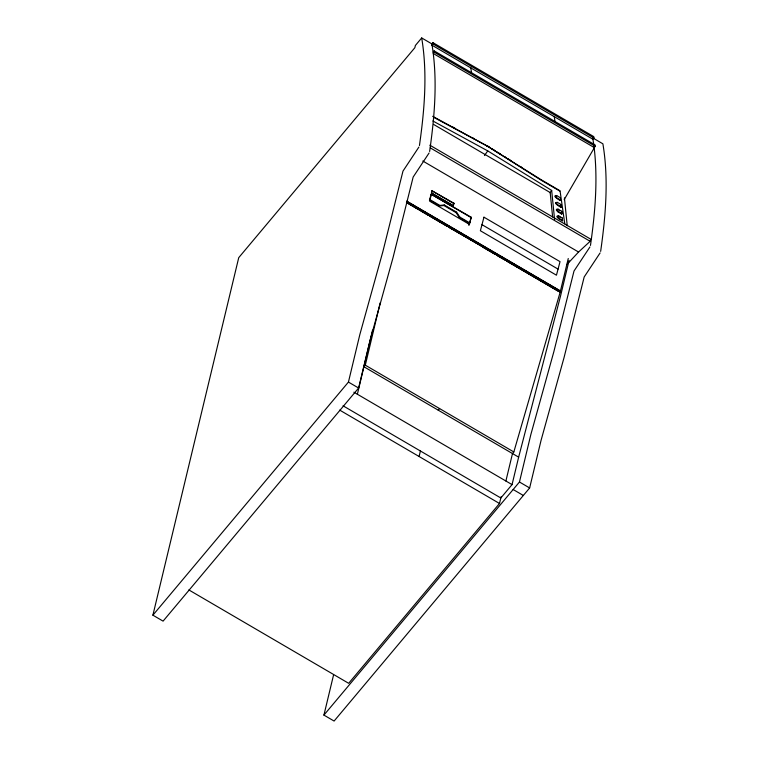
<?xml version="1.0" encoding="UTF-8"?>
<svg xmlns="http://www.w3.org/2000/svg" width="759" height="759" viewBox="0 0 759 759"><rect width="100%" height="100%" fill="white"/><g stroke="black" fill="none" stroke-linecap="round" stroke-linejoin="round"><path stroke-width="1.14" d="M419.452 145.5C424.48 109.979 427.63 73.566 421.691 37.95L415.382 45.474L414.85 47.713L238.734 257.662L152.901 615.179L163.081 621.128L358.618 388.029L370.012 340.544L393.01 257.709L413.162 177.046L429.082 152.995M429.632 151.449C434.66 115.928 437.81 79.515 431.871 43.899L421.691 37.95M590.474 245.423C595.179 212.624 598.064 179.181 593.974 146.145M600.654 251.371C605.682 215.85 608.832 179.437 602.893 143.821L592.713 137.872M372.574 330.051L357.375 394.234M343.049 405.799L500.836 497.989L512.059 484.612L518.644 457.155L363.959 366.777L365.307 365.174L380.155 302.888M152.901 615.179L348.438 382.081L359.832 334.596L382.83 251.76L402.982 171.098L418.902 147.056M469.299 223.412L459.337 217.596L456.159 212.691L443.873 205.518L439.414 205.955L429.452 200.129L431.178 194.257L471.254 217.273L468.853 225.252L469.973 222.615M452.184 205.319L431.435 193.194L432.013 190.803L453.967 203.241L453.17 205.898M431.406 193.991L429.679 201.163L469.527 224.446M431.435 193.194L432.232 190.537M600.103 252.927L584.183 276.969L564.032 357.631L541.034 440.467L529.64 487.952L334.102 721.05L323.922 715.101L333.581 674.865M453.36 205.101L453.967 203.241M471.254 217.273L469.745 222.88L459.783 217.065L456.605 212.159L444.319 204.977L439.859 205.423L429.898 199.598M419.091 456.501L420.467 450.761M188.849 589.923L348.675 683.309L499.507 503.492L501.168 496.595M505.892 481.007L512.486 453.559L513.834 451.956L560.17 292.158L568.254 258.515M560.199 290.982L559.763 292.139L560.199 290.982L406.928 201.42M569.079 260.432L560.465 296.314L518.644 457.155M323.922 715.101L519.46 482.003L530.854 434.518L553.852 351.683L574.003 271.029L589.923 246.979M567.068 264.369L578.567 252.026L590.141 241.296L590.663 239.142L429.822 145.168M564.193 199.626L595.198 146.24L595.028 144.893L434.186 50.919L433.133 52.172M487.107 145.984L487.952 146.478M433.436 117.18L487.525 146.212L541.281 179.807L560.038 190.765L564.781 223.81M484.479 155.548L487.743 150.899L551.67 190.433L554.582 219.446M550.028 192.758L551.67 190.433M556.708 195.613L556.423 196.021C551.641 195.319 559.582 200.423 560.37 200.509L560.417 197.786L556.708 195.613C551.869 194.997 560.009 200.053 560.654 200.101M557.391 202.387L557.106 202.786C552.315 202.207 560.379 207.198 561.043 207.283L561.1 204.56L557.391 202.387C552.552 201.761 560.692 206.827 561.328 206.875M561.1 204.56L561.043 207.283M557.78 209.56L558.064 209.152L561.783 211.325L561.726 214.047C561.081 213.953 552.913 208.943 557.78 209.56L559.639 210.641M558.017 211.884L556.489 209.275L558.064 209.152M561.783 211.325L561.726 214.047M558.463 216.334L558.747 215.926L562.457 218.099L562.41 220.822C561.755 220.727 553.605 215.717 558.463 216.334L560.322 217.416M558.69 218.649L557.172 216.04L558.747 215.926M562.457 218.099L562.41 220.822M559.81 191.088L541.053 180.13L487.553 146.231L432.649 116.288M432.924 42.646L431.871 43.899L432.042 45.246L592.883 139.22L593.936 137.967L593.766 136.62L432.924 42.646L433.095 43.994L432.042 45.246M434.186 50.919L434.357 52.267L433.304 53.519L594.145 147.493M439.414 205.955L439.859 205.423M443.873 205.518L444.319 204.977M456.159 212.691L456.605 212.159M459.337 217.596L459.783 217.065M482.326 246.504L449.404 227.662M438.228 410.164L439.575 408.56M452.895 127.104L454.954 128.224M472.43 137.749L474.479 138.869M432.858 120.975L487.743 150.899M433.095 43.994L593.936 137.967M434.357 52.267L595.198 146.24M433.465 124.353L550.18 192.549L552.628 216.913M558.301 211.476L562.011 213.649M558.975 218.25L562.694 220.414M430.325 147.91L590.141 241.296M422.81 161.022L578.567 252.026M432.013 190.803L453.74 203.507M431.662 192.928L453.398 205.632M431.178 194.257L471.026 217.539M481.984 224.664L558.055 269.113M406.71 201.126L560.465 290.963M406.701 201.685L559.971 291.247M406.71 202.321L559.981 291.873M406.426 202.321L560.17 292.158M406.482 202.587L418.75 209.75M420.79 210.945L427.943 215.129M429.983 216.324L447.355 226.467M483.122 247.368L495.38 254.531M497.43 255.726L504.583 259.901M506.623 261.096L557.713 290.953M365.307 365.174L513.834 451.956M348.438 382.081L358.618 388.029M519.46 482.003L529.64 487.952M353.855 392.175L512.059 484.612M513.15 489.517L523.331 495.466M339.69 410.107L499.507 503.492M487.639 146.079L489.612 147.312M491.585 148.546L495.542 151.013M497.515 152.246L500.475 154.096M504.431 156.572L506.405 157.806M508.378 159.039L511.348 160.889M520.238 166.449L522.211 167.682M592.77 138.318L593.737 144.371M470.703 67.352L471.643 73.433M554.25 116.544L555.047 121.772M564.43 197.89L567.22 225.717M487.231 145.823L487.306 146.544M483.957 217.197L480.381 230.745L556.451 275.194L560.028 261.646L483.957 217.197"/></g></svg>
